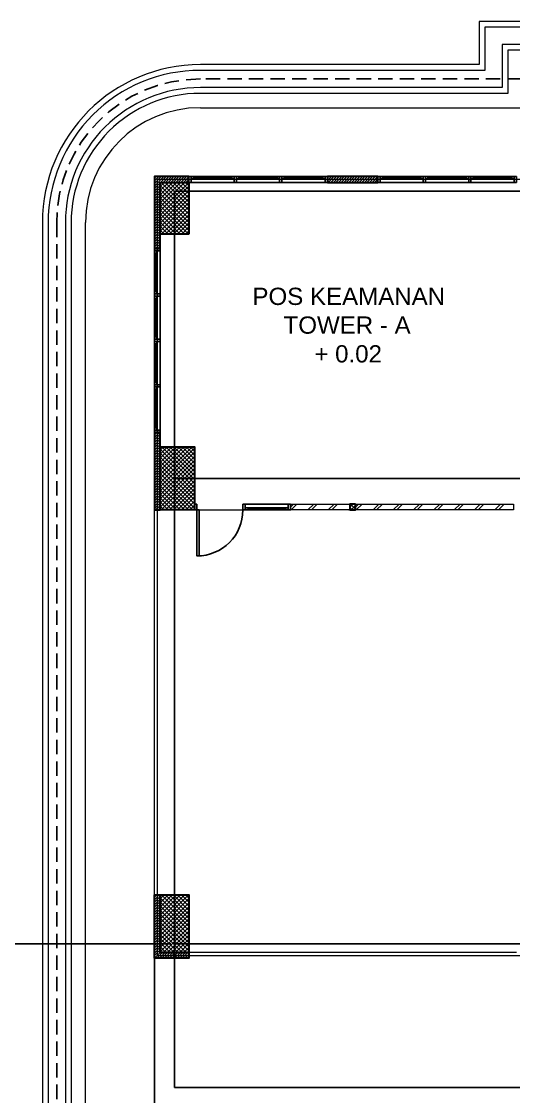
# Model space of a CAD drawing. Header units: inches. Extents: x -1 to 125, y -2 to 87.
# Drawn here: x 12.64 to 21.2, y 56.96 to 75.67 of the extents above; entities that cross this region are included whole.
import ezdxf

# ---------------------------------------------------------------- set-up
doc = ezdxf.new("R2010")
doc.units = ezdxf.units.IN
doc.header["$MEASUREMENT"] = 0
doc.linetypes.add('$0$HIDDEN', pattern=[0.375, 0.25, -0.125])
doc.layers.get('defpoints').update_dxf_attribs({"color": 1})
for name, color, linetype, lineweight in [('ars', 11, 'Continuous', 0), ('KOL', 1, 'Continuous', 30), ('KOLOM', 4, 'Continuous', 9), ('lan', 7, 'Continuous', 15), ('NOT', 7, 'Continuous', 20), ('SANITAIR', 15, 'Continuous', 9), ('tem', 5, 'Continuous', 20), ('u', 6, 'Continuous', 20)]:
    doc.layers.add(name, color=color, linetype=linetype, lineweight=lineweight)
doc.layers.add('as', color=1, linetype='Continuous', plot=False)
doc.layers.add('KACA', color=151, linetype='Continuous')
doc.layers.add('Kusen', color=30, linetype='Continuous')
doc.layers.add('POLYLINE TPAK', color=4, linetype='Continuous', lineweight=20, plot=False)
doc.styles.get("Standard").update_dxf_attribs({"font": 'arial.ttf'})
doc.dimstyles.get("Standard").update_dxf_attribs({"dimtxt": 0.18, "dimasz": 0.18, "dimexe": 0.18, "dimexo": 0.0625, "dimgap": 0.09, "dimtad": 0, "dimtih": 1, "dimtoh": 1, "dimdec": 4, "dimzin": 0, "dimdsep": 46, "dimtxsty": 'Standard', "dimcen": 0.09, "dimadec": 0, "dimazin": 0, "dimtfac": 1, "dimtdec": 4, "dimtofl": 0, "dimtmove": 0, "dimatfit": 3, "dimfxl": 1, "dimtolj": 1, "dimtzin": 0, "dimarcsym": 0})
pattern_1 = [(45, (0, -5), (-0.03535534, 0.03535534), []), (135, (0, -5), (-0.03535534, -0.03535534), [])]

# ---------------------------------------------------------------- blocks, each defined once
blk = doc.blocks.new('*D68')
at = {"layer": 'defpoints', "color": 0}
for p in [(15.302, 59.616), (8.737, 56.766), (14.952, 56.766)]:
    blk.add_point(p, dxfattribs=at)
at = {"layer": 'u', "color": 0, "lineweight": -2}
for p, q in [((15.24, 59.616), (8.557, 59.616)), ((8.737, 59.436), (8.737, 58.373)), ((8.737, 56.946), (8.737, 58.009)), ((14.89, 56.766), (8.557, 56.766))]:
    blk.add_line(p, q, dxfattribs=at)
at = {"layer": 'u', "color": 0}
for points in [[(8.707, 59.436), (8.767, 59.436), (8.737, 59.616)], [(8.707, 56.946), (8.767, 56.946), (8.737, 56.766)]]:
    blk.add_solid(points, dxfattribs=at)
at = {"layer": 'u', "color": 0, "insert": (8.737, 58.191), "char_height": 0.18, "attachment_point": 5}
blk.add_mtext('\\A1;2.8500', dxfattribs=at)
blk = doc.blocks.new('P.80')
at = {"layer": 'Kusen'}
for points in [[(-69.809, -74.837), (-69.769, -74.837), (-69.769, -74.037), (-69.809, -74.037)], [(-70.609, -74.937), (-70.569, -74.937), (-70.569, -74.837), (-70.609, -74.837)], [(-69.769, -74.937), (-69.729, -74.937), (-69.729, -74.837), (-69.769, -74.837)]]:
    blk.add_lwpolyline(points, close=True, dxfattribs=at)
blk.add_arc((-69.769, -74.837), 0.8, 90, 180, dxfattribs=at)
blk = doc.blocks.new('K 10.10')
at = {"layer": 'ars'}
h = blk.add_hatch(dxfattribs=at)
h.set_pattern_fill('_USER', color=256, scale=0.05, angle=45, double=1, pattern_type=0)
h.set_pattern_definition([(45, (0, 0), (-0.035355339, 0.035355339), []), (135, (0, 0), (-0.035355339, -0.035355339), [])])
h.paths.add_polyline_path([(1560.538, 1380.407), (1560.638, 1380.407), (1560.638, 1380.507), (1560.538, 1380.507)])
at = {"layer": 'KOL'}
blk.add_lwpolyline([(1560.538, 1380.407), (1560.638, 1380.407), (1560.638, 1380.507), (1560.538, 1380.507)], close=True, dxfattribs=at)
blk = doc.blocks.new('k1')
at = {"layer": 'ars'}
h = blk.add_hatch(dxfattribs=at)
h.set_pattern_fill('_USER', color=256, scale=0.05, angle=45, double=1, pattern_type=0)
h.set_pattern_definition(pattern_1)
h.paths.add_polyline_path([(-0.3, -0.55), (0.3, -0.55), (0.3, 0.55), (-0.3, 0.55)])
at = {"layer": 'KOL'}
blk.add_lwpolyline([(-0.3, -0.55), (0.3, -0.55), (0.3, 0.55), (-0.3, 0.55)], close=True, dxfattribs=at)
blk = doc.blocks.new('k3')
at = {"layer": 'ars'}
h = blk.add_hatch(dxfattribs=at)
h.set_pattern_fill('_USER', color=256, scale=0.05, angle=45, double=1, pattern_type=0)
h.set_pattern_definition([(45, (0, -5.05), (-0.03535534, 0.03535534), []), (135, (0, -5.05), (-0.03535534, -0.03535534), [])])
h.paths.add_polyline_path([(-0.25, -0.45), (0.25, -0.45), (0.25, 0.45), (-0.25, 0.45)])
at = {"layer": 'KOL'}
blk.add_lwpolyline([(-0.25, -0.45), (0.25, -0.45), (0.25, 0.45), (-0.25, 0.45)], close=True, dxfattribs=at)
blk = doc.blocks.new('k2')
at = {"layer": 'ars'}
h = blk.add_hatch(dxfattribs=at)
h.set_pattern_fill('_USER', color=256, scale=0.05, angle=45, double=1, pattern_type=0)
h.set_pattern_definition(pattern_1)
h.paths.add_polyline_path([(-0.25, -0.5), (0.25, -0.5), (0.25, 0.5), (-0.25, 0.5)])
at = {"layer": 'KOL'}
blk.add_lwpolyline([(-0.25, -0.5), (0.25, -0.5), (0.25, 0.5), (-0.25, 0.5)], close=True, dxfattribs=at)
blk = doc.blocks.new('BV 241')
at = {"layer": 'Kusen'}
for p, q in [((-0.415, 0), (-1.165, 0)), ((-1.115, 0.1), (-0.465, 0.1)), ((-0.465, 0.06), (-1.115, 0.06)), ((-0.375, 0), (0.375, 0)), ((0.325, 0.1), (-0.325, 0.1)), ((-0.325, 0.06), (0.325, 0.06)), ((1.115, 0.1), (0.465, 0.1)), ((0.465, 0.06), (1.115, 0.06)), ((0.415, 0), (1.165, 0))]:
    blk.add_line(p, q, dxfattribs=at)
for points in [[(-1.205, 0), (-1.165, 0), (-1.165, 0.1), (-1.205, 0.1)], [(-0.375, 0), (-0.415, 0), (-0.415, 0.1), (-0.375, 0.1)], [(0.415, 0), (0.375, 0), (0.375, 0.1), (0.415, 0.1)], [(1.205, 0), (1.165, 0), (1.165, 0.1), (1.205, 0.1)]]:
    blk.add_lwpolyline(points, close=True, dxfattribs=at)
for points in [[(-1.115, 0.0775), (-1.115, 0.06), (-1.165, 0.06), (-1.165, 0.1), (-1.115, 0.1), (-1.115, 0.0825), (-1.125, 0.0825), (-1.125, 0.0775), (-1.115, 0.0775)], [(-0.465, 0.0775), (-0.465, 0.06), (-0.415, 0.06), (-0.415, 0.1), (-0.465, 0.1), (-0.465, 0.0825), (-0.455, 0.0825), (-0.455, 0.0775), (-0.465, 0.0775)], [(-0.325, 0.0775), (-0.325, 0.06), (-0.375, 0.06), (-0.375, 0.1), (-0.325, 0.1), (-0.325, 0.0825), (-0.335, 0.0825), (-0.335, 0.0775), (-0.325, 0.0775)], [(0.325, 0.0775), (0.325, 0.06), (0.375, 0.06), (0.375, 0.1), (0.325, 0.1), (0.325, 0.0825), (0.335, 0.0825), (0.335, 0.0775), (0.325, 0.0775)], [(0.465, 0.0775), (0.465, 0.06), (0.415, 0.06), (0.415, 0.1), (0.465, 0.1), (0.465, 0.0825), (0.455, 0.0825), (0.455, 0.0775), (0.465, 0.0775)], [(1.115, 0.0775), (1.115, 0.06), (1.165, 0.06), (1.165, 0.1), (1.115, 0.1), (1.115, 0.0825), (1.125, 0.0825), (1.125, 0.0775), (1.115, 0.0775)]]:
    blk.add_lwpolyline(points, dxfattribs=at)
at = {"layer": 'Kusen', "color": 141}
for points in [[(-1.125, 0.0775), (-0.455, 0.0775), (-0.455, 0.0825), (-1.125, 0.0825)], [(0.335, 0.0775), (-0.335, 0.0775), (-0.335, 0.0825), (0.335, 0.0825)], [(1.125, 0.0775), (0.455, 0.0775), (0.455, 0.0825), (1.125, 0.0825)]]:
    blk.add_lwpolyline(points, close=True, dxfattribs=at)
blk = doc.blocks.new('BV 320')
at = {"layer": 'KACA'}
for points in [[(0.0275, 3.12), (0.0275, 2.45), (0.0325, 2.45), (0.0325, 3.12)], [(0.0275, 2.33), (0.0275, 1.66), (0.0325, 1.66), (0.0325, 2.33)], [(0.0275, 0.87), (0.0275, 1.54), (0.0325, 1.54), (0.0325, 0.87)], [(0.0275, 0.08), (0.0275, 0.75), (0.0325, 0.75), (0.0325, 0.08)]]:
    blk.add_lwpolyline(points, close=True, dxfattribs=at)
at = {"layer": 'Kusen'}
for p, q in [((-0.05, 2.41), (-0.05, 3.16)), ((0.01, 2.46), (0.01, 3.11)), ((0.05, 3.11), (0.05, 2.46)), ((-0.05, 1.62), (-0.05, 2.37)), ((0.01, 1.67), (0.01, 2.32)), ((0.05, 2.32), (0.05, 1.67)), ((-0.05, 1.58), (-0.05, 0.83)), ((0.01, 1.53), (0.01, 0.88)), ((0.05, 0.88), (0.05, 1.53)), ((-0.05, 0.79), (-0.05, 0.04)), ((0.01, 0.74), (0.01, 0.09)), ((0.05, 0.09), (0.05, 0.74))]:
    blk.add_line(p, q, dxfattribs=at)
for points in [[(-0.05, 3.2), (-0.05, 3.16), (0.05, 3.16), (0.05, 3.2)], [(-0.05, 2.41), (-0.05, 2.37), (0.05, 2.37), (0.05, 2.41)], [(-0.05, 1.58), (-0.05, 1.62), (0.05, 1.62), (0.05, 1.58)], [(-0.05, 0.79), (-0.05, 0.83), (0.05, 0.83), (0.05, 0.79)], [(-0.05, 0), (-0.05, 0.04), (0.05, 0.04), (0.05, 0)]]:
    blk.add_lwpolyline(points, close=True, dxfattribs=at)
for points in [[(0.0275, 3.11), (0.01, 3.11), (0.01, 3.16), (0.05, 3.16), (0.05, 3.11), (0.0325, 3.11), (0.0325, 3.12), (0.0275, 3.12), (0.0275, 3.11)], [(0.0275, 2.46), (0.01, 2.46), (0.01, 2.41), (0.05, 2.41), (0.05, 2.46), (0.0325, 2.46), (0.0325, 2.45), (0.0275, 2.45), (0.0275, 2.46)], [(0.0275, 2.32), (0.01, 2.32), (0.01, 2.37), (0.05, 2.37), (0.05, 2.32), (0.0325, 2.32), (0.0325, 2.33), (0.0275, 2.33), (0.0275, 2.32)], [(0.0275, 1.67), (0.01, 1.67), (0.01, 1.62), (0.05, 1.62), (0.05, 1.67), (0.0325, 1.67), (0.0325, 1.66), (0.0275, 1.66), (0.0275, 1.67)], [(0.0275, 1.53), (0.01, 1.53), (0.01, 1.58), (0.05, 1.58), (0.05, 1.53), (0.0325, 1.53), (0.0325, 1.54), (0.0275, 1.54), (0.0275, 1.53)], [(0.0275, 0.88), (0.01, 0.88), (0.01, 0.83), (0.05, 0.83), (0.05, 0.88), (0.0325, 0.88), (0.0325, 0.87), (0.0275, 0.87), (0.0275, 0.88)], [(0.0275, 0.74), (0.01, 0.74), (0.01, 0.79), (0.05, 0.79), (0.05, 0.74), (0.0325, 0.74), (0.0325, 0.75), (0.0275, 0.75), (0.0275, 0.74)], [(0.0275, 0.09), (0.01, 0.09), (0.01, 0.04), (0.05, 0.04), (0.05, 0.09), (0.0325, 0.09), (0.0325, 0.08), (0.0275, 0.08), (0.0275, 0.09)]]:
    blk.add_lwpolyline(points, dxfattribs=at)
blk = doc.blocks.new('A-DAS')
at = {"layer": 'ars'}
h = blk.add_hatch(dxfattribs=at)
h.set_pattern_fill('ANSI31', color=256, scale=0.25, angle=180, style=0)
h.set_pattern_definition([(225, (-38.15, 51.3), (0.02209709, -0.02209709), [])])
h.paths.add_polyline_path([(-38.05, 46.4), (-38.15, 46.4), (-38.15, 45.3), (-37.55, 45.3), (-37.55, 45.4), (-38.05, 45.4)])
h.paths.add_polyline_path([(-38.05, 54.45), (-38.15, 54.45), (-38.15, 53.1), (-38.05, 53.1)])
h.paths.add_polyline_path([(-38.15, 57.65), (-38.05, 57.65), (-38.05, 58.8), (-37.55, 58.8), (-37.55, 58.9), (-38.15, 58.9)])
h = blk.add_hatch(dxfattribs=at)
h.set_pattern_fill('ANSI31', color=256, scale=0.01, style=0)
h.set_pattern_definition([(45, (-50.06, 58.8), (-0.02245064, 0.02245064), [])])
h.paths.add_polyline_path([(-35.14, 58.8), (-34.26, 58.8), (-34.26, 58.9), (-35.14, 58.9)])
h = blk.add_hatch(dxfattribs=at)
h.set_pattern_fill('TEMBOK', color=256, scale=0.25)
h.set_pattern_definition([(45, (-44, 3.42), (-0.1767767, 0.1767767), []), (45, (-43.9375, 3.42), (-0.1767767, 0.1767767), [])])
h.paths.add_polyline_path([(-35.78, 53.1), (-34.75, 53.1), (-34.75, 53.2), (-35.78, 53.2)])
h = blk.add_hatch(dxfattribs=at)
h.set_pattern_fill('TEMBOK', color=256, scale=0.25)
h.set_pattern_definition([(45, (-41.1, 3.42), (-0.1767767, 0.1767767), []), (45, (-41.0375, 3.42), (-0.1767767, 0.1767767), [])])
h.paths.add_polyline_path([(-34.65, 53.1), (-31.9, 53.1), (-31.9, 53.2), (-34.65, 53.2)])
blk.add_lwpolyline([(-38.15, 45.55), (-38.15, 42.7)])
at = {"layer": 'as', "linetype": '$0$HIDDEN'}
for p, q in [((-4.38, 60.6), (-37.35, 60.6)), ((-39.85, 58.1), (-39.85, 42.2))]:
    blk.add_line(p, q, dxfattribs=at)
at = {"layer": 'as'}
for p, q in [((-37.8, 58.65), (36.6, 58.65)), ((-37.8, 58.65), (-37.8, 43.05)), ((-37.8, 53.65), (36.6, 53.65)), ((-37.8, 45.55), (36.6, 45.55)), ((-37.8, 43.05), (-7.15, 43.05))]:
    blk.add_line(p, q, dxfattribs=at)
at = {"layer": 'as', "linetype": '$0$HIDDEN'}
blk.add_arc((-37.35, 58.1), 2.5, 90, 180, dxfattribs=at)
at = {"layer": 'KOL'}
for points in [[(-37.55, 58.8), (-37.55, 58.9), (-38.15, 58.9), (-38.15, 57.65), (-38.05, 57.65), (-38.05, 58.8)], [(-35.14, 58.8), (-34.26, 58.8), (-34.26, 58.9), (-35.14, 58.9)], [(-38.05, 54.45), (-38.15, 54.45), (-38.15, 53.1), (-38.05, 53.1)], [(-37.55, 45.4), (-37.55, 45.3), (-38.15, 45.3), (-38.15, 46.4), (-38.05, 46.4), (-38.05, 45.4)]]:
    blk.add_lwpolyline(points, close=True, dxfattribs=at)
at = {"layer": 'Kusen'}
for p, q in [((-36.57, 53.2), (-35.82, 53.2)), ((-35.87, 53.14), (-36.52, 53.14)), ((-36.52, 53.1), (-35.87, 53.1))]:
    blk.add_line(p, q, dxfattribs=at)
for points in [[(-36.52, 53.122), (-36.52, 53.14), (-36.57, 53.14), (-36.57, 53.1), (-36.52, 53.1), (-36.52, 53.117), (-36.53, 53.117), (-36.53, 53.122), (-36.52, 53.122)], [(-35.87, 53.122), (-35.87, 53.14), (-35.82, 53.14), (-35.82, 53.1), (-35.87, 53.1), (-35.87, 53.117), (-35.86, 53.117), (-35.86, 53.122), (-35.87, 53.122)]]:
    blk.add_lwpolyline(points, dxfattribs=at)
blk.add_lwpolyline([(-35.82, 53.1), (-35.78, 53.1), (-35.78, 53.2), (-35.82, 53.2)], close=True, dxfattribs=at)
at = {"layer": 'Kusen', "color": 141}
blk.add_lwpolyline([(-36.53, 53.122), (-35.86, 53.122), (-35.86, 53.117), (-36.53, 53.117)], close=True, dxfattribs=at)
at = {"layer": 'lan'}
for p, q in [((-37.35, 60.1), (-31.7, 60.1)), ((-39.35, 42.7), (-39.35, 58.1)), ((-38.15, 46.4), (-38.15, 53.1)), ((-37.37, 53.1), (-36.61, 53.1)), ((-38.15, 45.3), (-38.15, 42.7)), ((-31.85, 45.4), (-37.55, 45.4))]:
    blk.add_line(p, q, dxfattribs=at)
blk.add_arc((-37.35, 58.1), 2, 90, 180, dxfattribs=at)
blk.add_arc((-37.35, 58.1), 2, 90, 180, dxfattribs=at)
at = {"layer": 'POLYLINE TPAK', "color": 3}
blk.add_lwpolyline([(24.15, 58.85), (-25.35, 58.85), (-25.35, 60.75), (-31.65, 60.75), (-31.65, 58.85), (-38.1, 58.85), (-38.1, 45.35), (-7.15, 45.35), (-7.15, 43.3), (-7.15, 15.95), (-38.1, 15.95), (-38.1, 2.45), (-31.65, 2.45), (-31.65, 0.55), (-25.35, 0.55), (-25.35, 2.45), (24.15, 2.45)], dxfattribs=at)
at = {"layer": 'SANITAIR'}
blk.add_line((-40.1, 58.1), (-40.1, 41.95), dxfattribs=at)
blk.add_lwpolyline([(-4.38, 60.85), (-24.5, 60.85), (-24.5, 61.6), (-32.5, 61.6), (-32.5, 60.85), (-37.35, 60.85)], dxfattribs=at)
for points in [[(-4.38, 60.75), (-24.6, 60.75), (-24.6, 61.5), (-32.4, 61.5), (-32.4, 60.75), (-37.35, 60.75, 0.414214), (-40, 58.1), (-40, 42.05), (-31.922, 42.05)], [(-4.38, 60.45), (-24.9, 60.45), (-24.9, 61.2), (-32.1, 61.2), (-32.1, 60.45), (-37.35, 60.45, 0.414214), (-39.7, 58.1), (-39.7, 42.35), (-31.922, 42.35)], [(-4.38, 60.35), (-25, 60.35), (-25, 61.1), (-32, 61.1), (-32, 60.35), (-37.35, 60.35, 0.414214), (-39.6, 58.1), (-39.6, 42.45), (-31.922, 42.45)]]:
    blk.add_lwpolyline(points, format="xyb", dxfattribs=at)
blk.add_arc((-37.35, 58.1), 2.75, 90, 180, dxfattribs=at)
at = {"layer": 'tem'}
for points in [[(-35.78, 53.1), (-35.78, 53.2), (-34.75, 53.2), (-34.75, 53.1)], [(-34.65, 53.1), (-34.65, 53.2), (-31.9, 53.2), (-31.9, 53.1)]]:
    blk.add_lwpolyline(points, close=True, dxfattribs=at)
at = {"rotation": 180}
blk.add_blockref('BV 320', (-38.1, 57.65), dxfattribs=at)
at = {"layer": 'KOL', "xscale": -1}
for name, p in [('k3', (-37.8, 58.35)), ('k2', (-37.8, 45.9))]:
    blk.add_blockref(name, p, dxfattribs=at)
at = {"layer": 'KOL', "xscale": -1, "rotation": 180}
blk.add_blockref('k1', (-37.75, 53.65), dxfattribs=at)
at = {"layer": 'KOLOM', "extrusion": (0, 0, -1), "xscale": -1, "zscale": -1, "rotation": 180}
blk.add_blockref('K 10.10', (-1525.888, 1433.607), dxfattribs=at)
at = {"layer": 'Kusen'}
for p in [(-36.345, 58.8), (-33.055, 58.8)]:
    blk.add_blockref('BV 241', p, dxfattribs=at)
at = {"layer": 'Kusen', "rotation": 180}
blk.add_blockref('P.80', (-107.179, -21.737), dxfattribs=at)

msp = doc.modelspace()

# ---------------------------------------------------------------- block references
msp.add_blockref('A-DAS', (53.1023, 14.0662))

# ---------------------------------------------------------------- texts
at = {"layer": 'NOT', "insert": (16.56403, 71.03364), "char_height": 0.3, "attachment_point": 1}
msp.add_mtext_dynamic_manual_height_columns('\\pi0.094479;POS KEAMANAN\\P\\pi0.63667;TOWER - A\\P\\pi1.1722;+ 0.02', width=3.4758605, gutter_width=1, heights=[0], dxfattribs=at)

# ---------------------------------------------------------------- dimensions: what is measured, and where the dimension line sits
at = {"layer": 'u'}
dim = msp.add_linear_dim(base=(8.73717, 56.7662), p1=(15.3023, 59.6162), p2=(14.9523, 56.7662), angle=90, dimstyle='Standard', dxfattribs=at)
dim.commit()
dim.dimension.update_dxf_attribs({"geometry": '*D68', "text_midpoint": (8.73717, 58.1912)})

doc.saveas('drawing.dxf')
